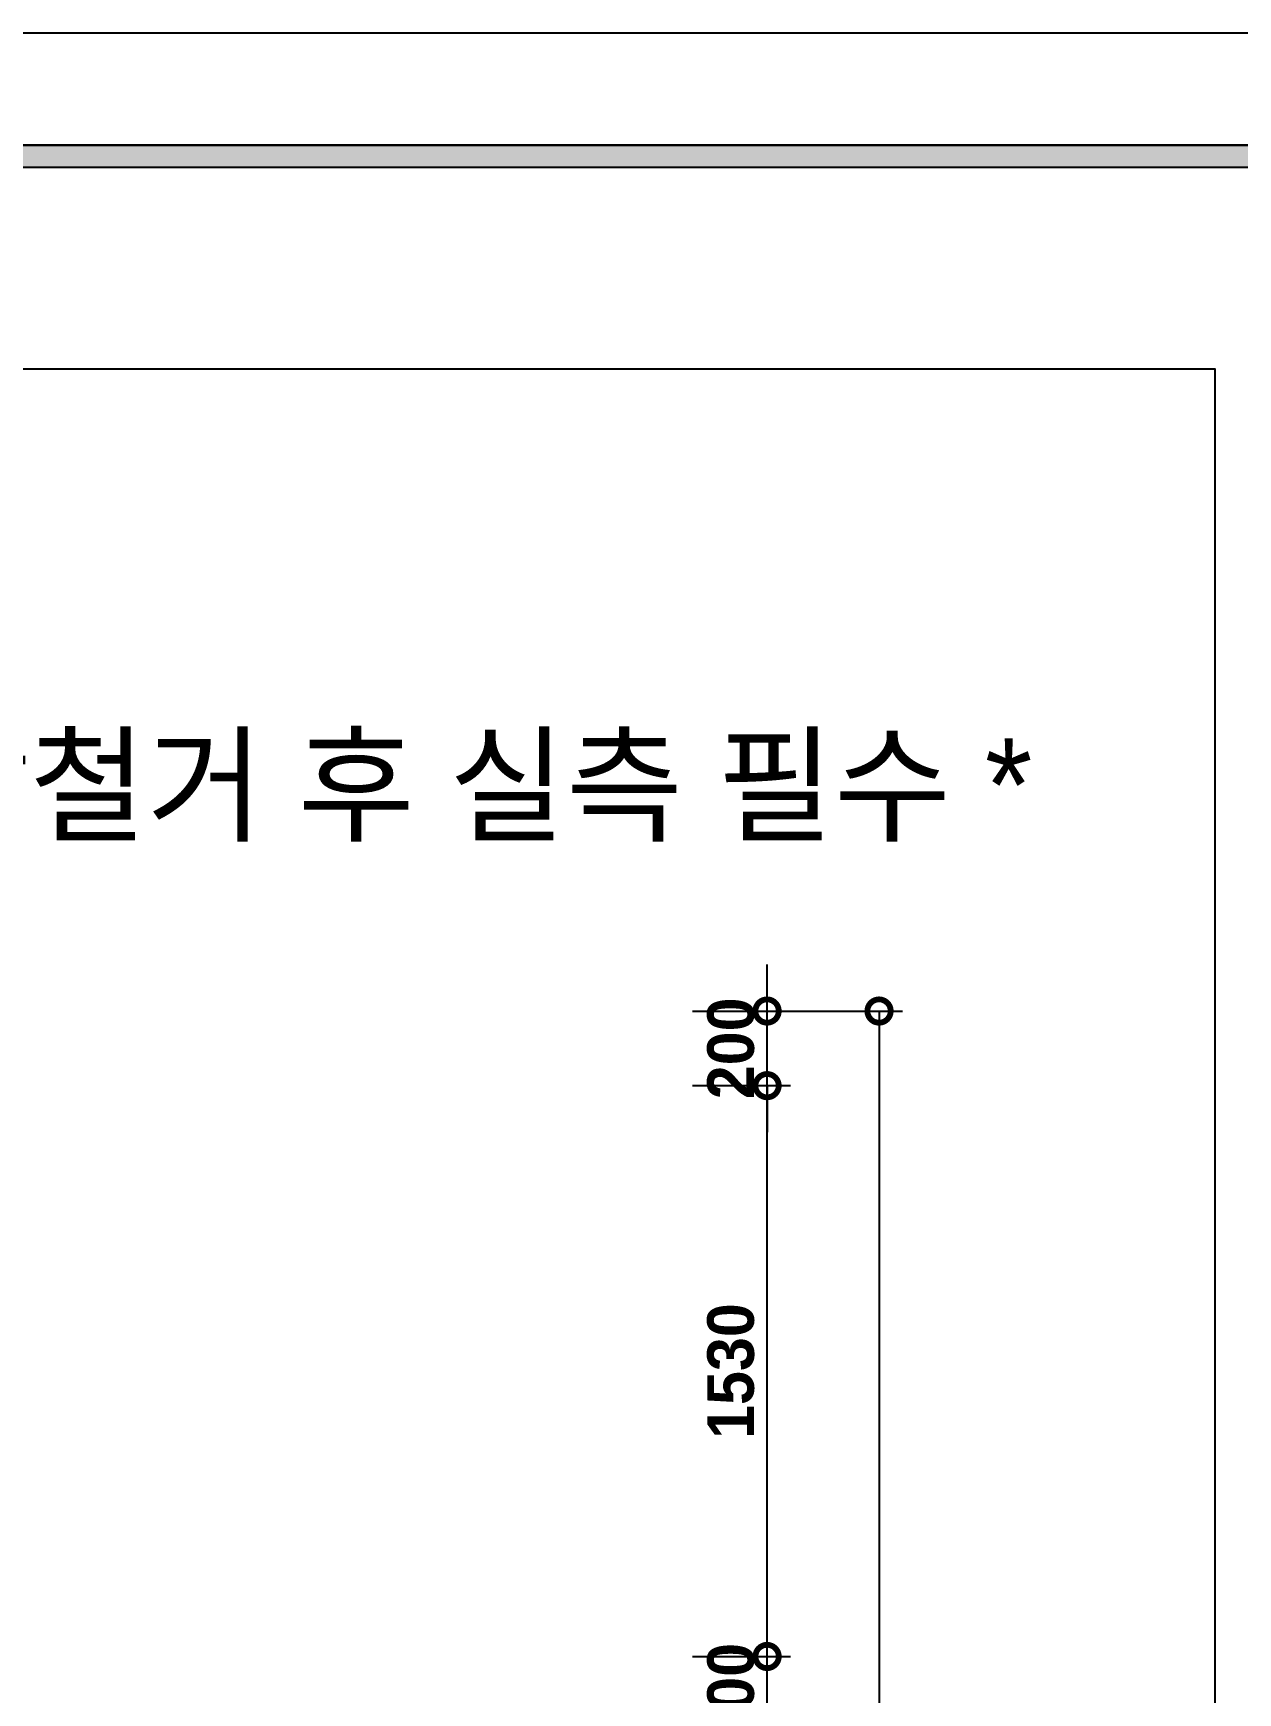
# Model space of a CAD drawing. Header units: inches. Extents: x 4138 to 127072, y -26315 to 43858.
# Drawn here: x 49086 to 52314, y 37346 to 41794 of the extents above; entities that cross this region are included whole.
import ezdxf
from ezdxf.enums import TextEntityAlignment as Align

# ---------------------------------------------------------------- set-up
doc = ezdxf.new("R2010")
doc.units = ezdxf.units.IN
doc.header["$LTSCALE"] = 50
doc.header["$MEASUREMENT"] = 0
for name, color, linetype in [('03-TEXT', 3, 'Continuous'), ('07-DIM', 5, 'Continuous'), ('07-DIM WAL', 5, 'Continuous'), ('FORM(YOURNAME)-11', 1, 'Continuous')]:
    doc.layers.add(name, color=color, linetype=linetype)
doc.styles.add('YOURNAME', font='HY울릉도M.TTF')
doc.styles.add('넥슨고딕', font='')
doc.styles.add('코레일둥고', font='Korail_Round_Gothic_Medium.ttf')
doc.styles.get('넥슨고딕').set_extended_font_data('NEXON Lv1 Gothic Bold', bold=True)
doc.dimstyles.new('50', dxfattribs={"dimscale": 50, "dimtxt": 2.5, "dimasz": 2.5, "dimexe": 1.25, "dimexo": 2, "dimtad": 1, "dimdec": 0, "dimtxsty": '넥슨고딕', "dimblk": 'DOTSMALL', "dimcen": 2.5, "dimclrd": 1, "dimclre": 1, "dimclrt": 2, "dimadec": 0, "dimazin": 0, "dimtfac": 1, "dimtdec": 0, "dimtix": 1, "dimtmove": 0, "dimatfit": 3, "dimldrblk": 'DOTSMALL', "dimfxl": 1.25, "dimarcsym": 0})

# ---------------------------------------------------------------- blocks, each defined once
blk = doc.blocks.new('_DOTSMALL')
at = {"color": 0, "linetype": 'ByBlock', "const_width": 0.5}
blk.add_lwpolyline([(-0.0625, 0, 1), (0.0625, 0, 1)], format="xyb", close=True, dxfattribs=at)
blk = doc.blocks.new('*D200')
at = {"layer": '07-DIM', "color": 1, "lineweight": -2, "transparency": 16777216}
for p, q in [((51052.4, 37443), (51052.4, 37568)), ((50852.4, 37443), (51114.9, 37443)), ((51052.4, 37243), (51052.4, 37443)), ((50852.4, 37243), (51114.9, 37243)), ((51052.4, 37243), (51052.4, 37118))]:
    blk.add_line(p, q, dxfattribs=at)
at = {"layer": 'Defpoints', "color": 0, "transparency": 16777216}
for p in [(50752.4, 37443), (51052.4, 37443), (50752.4, 37243)]:
    blk.add_point(p, dxfattribs=at)
at = {"layer": '07-DIM', "color": 1, "lineweight": -2, "transparency": 16777216, "xscale": 125, "yscale": 125, "zscale": 125}
for p, rotation in [((51052.4, 37443), 270), ((51052.4, 37243), 90)]:
    blk.add_blockref('_DOTSMALL', p, dxfattribs=dict(at, rotation=rotation))
at = {"layer": '07-DIM', "color": 2, "transparency": 16777216, "insert": (50955.5, 37343), "char_height": 125, "attachment_point": 5, "rotation": 90, "style": '넥슨고딕'}
blk.add_mtext('200', dxfattribs=at)
blk = doc.blocks.new('*D201')
at = {"layer": '07-DIM', "color": 1, "lineweight": -2, "transparency": 16777216}
for p, q in [((50852.4, 38973), (51114.9, 38973)), ((51052.4, 37443), (51052.4, 38973)), ((50852.4, 37443), (51114.9, 37443))]:
    blk.add_line(p, q, dxfattribs=at)
at = {"layer": 'Defpoints', "color": 0, "transparency": 16777216}
for p in [(50752.4, 38973), (51052.4, 38973), (50752.4, 37443)]:
    blk.add_point(p, dxfattribs=at)
at = {"layer": '07-DIM', "color": 1, "lineweight": -2, "transparency": 16777216, "xscale": 125, "yscale": 125, "zscale": 125}
for p, rotation in [((51052.4, 38973), 90), ((51052.4, 37443), 270)]:
    blk.add_blockref('_DOTSMALL', p, dxfattribs=dict(at, rotation=rotation))
at = {"layer": '07-DIM', "color": 2, "transparency": 16777216, "insert": (50955.5, 38208), "char_height": 125, "attachment_point": 5, "rotation": 90, "style": '넥슨고딕'}
blk.add_mtext('1530', dxfattribs=at)
blk = doc.blocks.new('*D202')
at = {"layer": '07-DIM', "color": 1, "lineweight": -2, "transparency": 16777216}
for p, q in [((51052.4, 39173), (51052.4, 39298)), ((50852.4, 39173), (51114.9, 39173)), ((51052.4, 38973), (51052.4, 39173)), ((50852.4, 38973), (51114.9, 38973)), ((51052.4, 38973), (51052.4, 38848))]:
    blk.add_line(p, q, dxfattribs=at)
at = {"layer": 'Defpoints', "color": 0, "transparency": 16777216}
for p in [(50752.4, 39173), (51052.4, 39173), (50752.4, 38973)]:
    blk.add_point(p, dxfattribs=at)
at = {"layer": '07-DIM', "color": 1, "lineweight": -2, "transparency": 16777216, "xscale": 125, "yscale": 125, "zscale": 125}
for p, rotation in [((51052.4, 39173), 270), ((51052.4, 38973), 90)]:
    blk.add_blockref('_DOTSMALL', p, dxfattribs=dict(at, rotation=rotation))
at = {"layer": '07-DIM', "color": 2, "transparency": 16777216, "insert": (50955.5, 39073), "char_height": 125, "attachment_point": 5, "rotation": 90, "style": '넥슨고딕'}
blk.add_mtext('200', dxfattribs=at)
blk = doc.blocks.new('*D228')
at = {"layer": '07-DIM', "color": 1, "lineweight": -2, "transparency": 16777216}
for p, q in [((50852.4, 39173), (51414.9, 39173)), ((51352.4, 39173), (51352.4, 27045)), ((50852.4, 27045), (51414.9, 27045))]:
    blk.add_line(p, q, dxfattribs=at)
at = {"layer": 'Defpoints', "color": 0, "transparency": 16777216}
for p in [(50752.4, 39173), (50752.4, 27045), (51352.4, 27045)]:
    blk.add_point(p, dxfattribs=at)
at = {"layer": '07-DIM', "color": 1, "lineweight": -2, "transparency": 16777216, "xscale": 125, "yscale": 125, "zscale": 125}
for p, rotation in [((51352.4, 39173), 90), ((51352.4, 27045), 270)]:
    blk.add_blockref('_DOTSMALL', p, dxfattribs=dict(at, rotation=rotation))
at = {"layer": '07-DIM', "color": 2, "transparency": 16777216, "insert": (51255.5, 33109), "char_height": 125, "attachment_point": 5, "rotation": 90, "style": '넥슨고딕'}
blk.add_mtext('12128', dxfattribs=at)
blk = doc.blocks.new('FORM-PLAN')
at = {"layer": 'FORM(YOURNAME)-11'}
h = blk.add_hatch(color=256, dxfattribs=at)
h.dxf.hatch_style = 1
h.paths.add_polyline_path([(-71444, 55115), (10556, 55115), (10556, 54915), (-71444, 54915)])
h.paths.add_polyline_path([(-71444, -2085), (10556, -2085), (10556, -2285), (-71444, -2285)])
at = {"layer": 'Defpoints', "color": 158}
for points in [[(-71444, -2285), (10556, -2285), (10556, 55115), (-71444, 55115)], [(-69444, 53115), (-64, 53115), (-64, 1215), (-69444, 1215)]]:
    blk.add_lwpolyline(points, close=True, dxfattribs=at)
at = {"layer": 'FORM(YOURNAME)-11', "color": 250}
blk.add_lwpolyline([(-72444, -3285), (11556, -3285), (11556, 56115), (-72444, 56115)], close=True, dxfattribs=at)
at = {"layer": 'FORM(YOURNAME)-11'}
blk.add_lwpolyline([(-71444, 55115), (10556, 55115), (10556, 54915), (-71444, 54915)], close=True, dxfattribs=at)
at = {"layer": 'FORM(YOURNAME)-11', "color": 3, "style": 'YOURNAME'}
for tag, height, p in [('1', 450, (9905, 18188)), ('2', 450, (9905, 17544)), ('3', 450, (9905, 16257)), ('4', 450, (9905, 14326)), ('5', 515, (9905, 12009)), ('6', 515, (9905, 9757)), ('7', 515, (9905, 7504)), ('8', 515, (9905, 5252)), ('9', 515, (9905, 2999)), ('10', 515, (5655, 811)), ('11', 515, (9905, 747)), ('12', 515, (5655, -1441)), ('13', 515, (9905, -1441))]:
    blk.add_attdef(tag, text='', height=height, dxfattribs=at).set_placement(p, align=Align.MIDDLE_RIGHT)

msp = doc.modelspace()

# ---------------------------------------------------------------- block references
at = {"layer": '07-DIM WAL', "xscale": 0.3, "yscale": 0.3, "zscale": 0.3}
msp.add_blockref('FORM-PLAN', (52271.7, 24959.4), dxfattribs=at)

# ---------------------------------------------------------------- texts
at = {"layer": '03-TEXT', "color": 10, "style": '코레일둥고'}
msp.add_text('* 현장철거 후 실측 필수 *', height=250, dxfattribs=at).set_placement((49997.1, 39653.8), align=Align.CENTER)

# ---------------------------------------------------------------- dimensions: what is measured, and where the dimension line sits
at = {"layer": '07-DIM'}
for base, p1, p2, picture, middle in [((51052.4, 39173), (50752.4, 38973), (50752.4, 39173), '*D202', (50955.5, 39073)), ((51352.4, 27045), (50752.4, 39173), (50752.4, 27045), '*D228', (51255.5, 33109)), ((51052.4, 38973), (50752.4, 37443), (50752.4, 38973), '*D201', (50955.5, 38208)), ((51052.4, 37443), (50752.4, 37243), (50752.4, 37443), '*D200', (50955.5, 37343))]:
    dim = msp.add_linear_dim(base=base, p1=p1, p2=p2, angle=270, dimstyle='50', dxfattribs=at)
    dim.commit()
    dim.dimension.update_dxf_attribs({"geometry": picture, "text_midpoint": middle})

doc.saveas('drawing.dxf')
